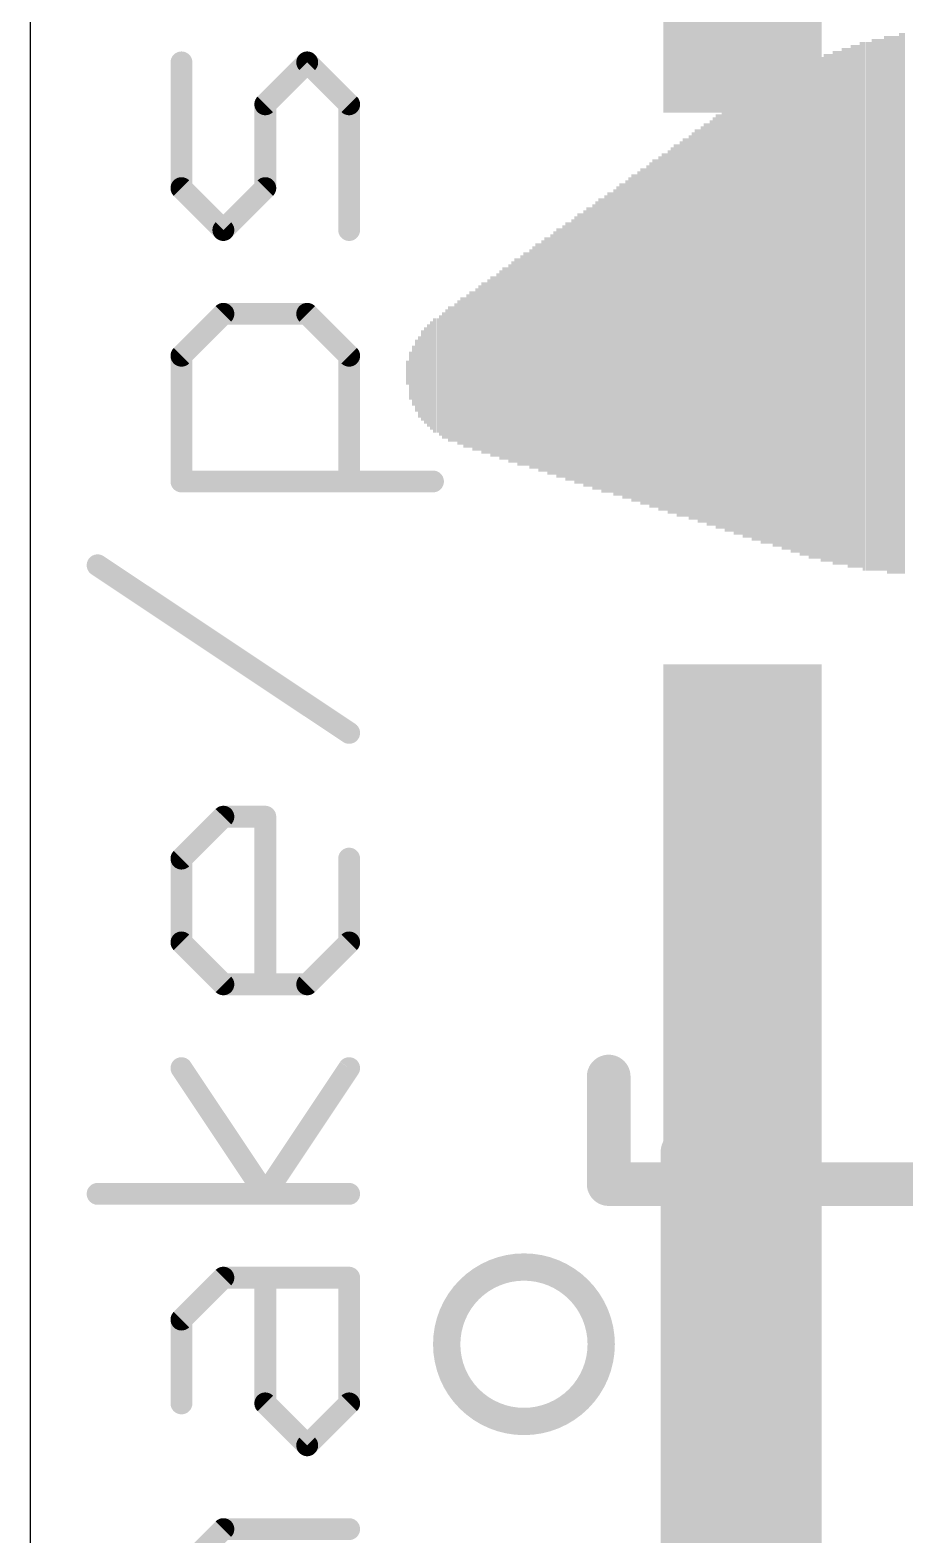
# Model space of a CAD drawing. Extents: x 0 to 68.6, y 0 to 53.3.
# Drawn here: x 0 to 4.07, y 32.34 to 39.34 of the extents above; entities that cross this region are included whole.
import ezdxf

# ---------------------------------------------------------------- set-up
doc = ezdxf.new("R2010")
doc.units = 0
for name, color, linetype in [('1', 12, 'CONTINUOUS'), ('20', 53, 'CONTINUOUS'), ('21', 40, 'CONTINUOUS'), ('22', 6, 'CONTINUOUS'), ('29', 253, 'CONTINUOUS')]:
    doc.layers.add(name, color=color, linetype=linetype)

# ---------------------------------------------------------------- blocks, each defined once
blk = doc.blocks.new('RECT')
blk.add_solid([(-0.5, -0.5), (0.5, -0.5), (-0.5, 0.5), (0.5, 0.5)])

msp = doc.modelspace()

# ---------------------------------------------------------------- linework, layer by layer
at = {"layer": '1', "const_width": 0.254}
for points in [[(3.3121, 34.1173), (3.0581, 34.1173)], [(3.0581, 34.1173), (3.0581, 27.8943)]]:
    msp.add_lwpolyline(points, dxfattribs=at)
at = {"layer": '1', "const_width": 0.127}
for points in [[(3.0581, 34.1808, 1), (3.0581, 34.0538)], [(3.1216, 34.1173, 1), (2.9946, 34.1173)], [(3.3121, 34.0538, 1), (3.3121, 34.1808)]]:
    msp.add_lwpolyline(points, format="xyb", dxfattribs=at)
at = {"layer": '20'}
msp.add_line((0, 53.34), (0, 0), dxfattribs=at)
at = {"layer": '21'}
for points, const_width in [([(0.7037, 38.6053), (0.7037, 39.19)], 0.1016), ([(1.2884, 39.19), (1.0935, 38.9951)], 0.1016), ([(1.4833, 38.9951), (1.2884, 39.19)], 0.1016), ([(1.0935, 38.9951), (1.0935, 38.6053)], 0.1016), ([(1.4833, 38.4104), (1.4833, 38.9951)], 0.1016), ([(0.8986, 38.4104), (0.7037, 38.6053)], 0.1016), ([(1.0935, 38.6053), (0.8986, 38.4104)], 0.1016), ([(0.7037, 37.8257), (0.8986, 38.0206)], 0.1016), ([(0.8986, 38.0206), (1.2884, 38.0206)], 0.1016), ([(1.2884, 38.0206), (1.4833, 37.8257)], 0.1016), ([(0.7037, 37.241), (0.7037, 37.8257)], 0.1016), ([(1.4833, 37.8257), (1.4833, 37.241)], 0.1016), ([(1.8731, 37.241), (0.7037, 37.241)], 0.1016), ([(1.4833, 36.0716), (0.3139, 36.8512)], 0.1016), ([(0.7037, 35.4869), (0.8986, 35.6818)], 0.1016), ([(0.8986, 35.6818), (1.0935, 35.6818)], 0.1016), ([(1.0935, 35.6818), (1.0935, 34.9022)], 0.1016), ([(0.7037, 35.0971), (0.7037, 35.4869)], 0.1016), ([(1.4833, 35.4869), (1.4833, 35.0971)], 0.1016), ([(0.8986, 34.9022), (0.7037, 35.0971)], 0.1016), ([(1.4833, 35.0971), (1.2884, 34.9022)], 0.1016), ([(1.2884, 34.9022), (0.8986, 34.9022)], 0.1016), ([(2.6901, 33.9733), (2.6901, 34.4733)], 0.2032), ([(1.0935, 33.9277), (0.7037, 34.5124)], 0.1016), ([(1.4833, 34.5124), (1.0935, 33.9277)], 0.1016), ([(11.5541, 33.9733), (2.6901, 33.9733)], 0.2032), ([(1.4833, 33.9277), (0.3139, 33.9277)], 0.1016), ([(0.7037, 33.343), (0.8986, 33.5379)], 0.1016), ([(0.8986, 33.5379), (1.4833, 33.5379)], 0.1016), ([(1.0935, 32.9532), (1.0935, 33.5379)], 0.1016), ([(1.4833, 33.5379), (1.4833, 32.9532)], 0.1016), ([(0.7037, 32.9532), (0.7037, 33.343)], 0.1016), ([(1.2884, 32.7583), (1.0935, 32.9532)], 0.1016), ([(1.4833, 32.9532), (1.2884, 32.7583)], 0.1016), ([(0.7037, 32.1736), (0.8986, 32.3685)], 0.1016), ([(0.8986, 32.3685), (1.4833, 32.3685)], 0.1016)]:
    msp.add_lwpolyline(points, dxfattribs=dict(at, const_width=const_width))
for points, const_width in [([(0.7291, 39.19, 1), (0.6783, 39.19)], 0.0508), ([(1.3064, 39.208, 1), (1.2704, 39.172)], 0.0508), ([(1.3064, 39.172, 1), (1.2704, 39.208)], 0.0508), ([(1.0755, 39.0131, 1), (1.1115, 38.9771)], 0.0508), ([(1.1189, 38.9951, 1), (1.0681, 38.9951)], 0.0508), ([(1.5087, 38.9951, 1), (1.4579, 38.9951)], 0.0508), ([(1.4653, 38.9771, 1), (1.5013, 39.0131)], 0.0508), ([(0.7217, 38.6233, 1), (0.6857, 38.5873)], 0.0508), ([(1.1115, 38.5873, 1), (1.0755, 38.6233)], 0.0508), ([(0.6783, 38.6053, 1), (0.7291, 38.6053)], 0.0508), ([(1.0681, 38.6053, 1), (1.1189, 38.6053)], 0.0508), ([(0.8806, 38.4284, 1), (0.9166, 38.3924)], 0.0508), ([(0.8806, 38.3924, 1), (0.9166, 38.4284)], 0.0508), ([(1.4579, 38.4104, 1), (1.5087, 38.4104)], 0.0508), ([(0.8986, 38.046, 1), (0.8986, 37.9952)], 0.0508), ([(0.9166, 38.0026, 1), (0.8806, 38.0386)], 0.0508), ([(1.3064, 38.0386, 1), (1.2704, 38.0026)], 0.0508), ([(1.2884, 37.9952, 1), (1.2884, 38.046)], 0.0508), ([(0.6857, 37.8437, 1), (0.7217, 37.8077)], 0.0508), ([(0.7291, 37.8257, 1), (0.6783, 37.8257)], 0.0508), ([(1.5087, 37.8257, 1), (1.4579, 37.8257)], 0.0508), ([(1.4653, 37.8077, 1), (1.5013, 37.8437)], 0.0508), ([(0.7037, 37.2664, 1), (0.7037, 37.2156)], 0.0508), ([(0.6783, 37.241, 1), (0.7291, 37.241)], 0.0508), ([(1.4579, 37.241, 1), (1.5087, 37.241)], 0.0508), ([(1.8731, 37.2156, 1), (1.8731, 37.2664)], 0.0508), ([(0.328, 36.8723, 1), (0.2998, 36.8301)], 0.0508), ([(1.4692, 36.0505, 1), (1.4974, 36.0927)], 0.0508), ([(0.8986, 35.7072, 1), (0.8986, 35.6564)], 0.0508), ([(0.9166, 35.6639, 1), (0.8806, 35.6998)], 0.0508), ([(1.1189, 35.6818, 1), (1.0681, 35.6818)], 0.0508), ([(1.0935, 35.6564, 1), (1.0935, 35.7072)], 0.0508), ([(0.7291, 35.4869, 1), (0.6783, 35.4869)], 0.0508), ([(0.6857, 35.5049, 1), (0.7217, 35.469)], 0.0508), ([(1.5087, 35.4869, 1), (1.4579, 35.4869)], 0.0508), ([(0.7217, 35.1151, 1), (0.6857, 35.0792)], 0.0508), ([(1.5013, 35.0792, 1), (1.4653, 35.1151)], 0.0508), ([(0.6783, 35.0971, 1), (0.7291, 35.0971)], 0.0508), ([(1.4579, 35.0971, 1), (1.5087, 35.0971)], 0.0508), ([(0.8986, 34.9276, 1), (0.8986, 34.8768)], 0.0508), ([(0.8806, 34.8843, 1), (0.9166, 34.9202)], 0.0508), ([(1.0681, 34.9022, 1), (1.1189, 34.9022)], 0.0508), ([(1.2704, 34.9202, 1), (1.3064, 34.8843)], 0.0508), ([(1.2884, 34.8768, 1), (1.2884, 34.9276)], 0.0508), ([(2.7409, 34.4733, 1), (2.6393, 34.4733)], 0.1016), ([(0.7248, 34.5265, 1), (0.6826, 34.4983)], 0.0508), ([(1.5044, 34.4983, 1), (1.4622, 34.5265)], 0.0508), ([(2.6901, 34.0241, 1), (2.6901, 33.9225)], 0.1016), ([(2.6393, 33.9733, 1), (2.7409, 33.9733)], 0.1016), ([(0.3139, 33.9531, 1), (0.3139, 33.9023)], 0.0508), ([(1.0724, 33.9418, 1), (1.1146, 33.9136)], 0.0508), ([(1.0724, 33.9136, 1), (1.1146, 33.9418)], 0.0508), ([(1.4833, 33.9023, 1), (1.4833, 33.9531)], 0.0508), ([(2.2961, 32.8691, 1), (2.2961, 33.5875, 1), (2.2961, 32.8691)], 0.127), ([(0.8986, 33.5633, 1), (0.8986, 33.5125)], 0.0508), ([(0.9166, 33.52, 1), (0.8806, 33.5559)], 0.0508), ([(1.1189, 33.5379, 1), (1.0681, 33.5379)], 0.0508), ([(1.5087, 33.5379, 1), (1.4579, 33.5379)], 0.0508), ([(1.4833, 33.5125, 1), (1.4833, 33.5633)], 0.0508), ([(0.7291, 33.343, 1), (0.6783, 33.343)], 0.0508), ([(0.6857, 33.361, 1), (0.7217, 33.3251)], 0.0508), ([(0.6783, 32.9532, 1), (0.7291, 32.9532)], 0.0508), ([(1.1115, 32.9712, 1), (1.0755, 32.9353)], 0.0508), ([(1.0681, 32.9532, 1), (1.1189, 32.9532)], 0.0508), ([(1.4579, 32.9532, 1), (1.5087, 32.9532)], 0.0508), ([(1.5013, 32.9353, 1), (1.4653, 32.9712)], 0.0508), ([(1.2704, 32.7763, 1), (1.3064, 32.7404)], 0.0508), ([(1.2704, 32.7404, 1), (1.3064, 32.7763)], 0.0508), ([(0.8986, 32.3939, 1), (0.8986, 32.3431)], 0.0508), ([(0.9166, 32.3506, 1), (0.8806, 32.3865)], 0.0508), ([(1.4833, 32.3431, 1), (1.4833, 32.3939)], 0.0508)]:
    msp.add_lwpolyline(points, format="xyb", dxfattribs=dict(at, const_width=const_width))

# ---------------------------------------------------------------- block references
at = {"layer": '1', "xscale": 4.445, "yscale": 0.635}
for p, rotation in [((3.3121, 41.2293), 90), ((3.3121, 34.1173), 270)]:
    msp.add_blockref('RECT', p, dxfattribs=dict(at, rotation=rotation))
at = {"layer": '21', "xscale": 0.4902, "yscale": 1.5199}
msp.add_blockref('RECT', (3.3121, 33.1133), dxfattribs=at)
at = {"layer": '22', "rotation": 270}
for p, xscale, yscale in [((3.8227, 38.0549), 2.4308, 0.014), ((3.8367, 38.0549), 2.4308, 0.014), ((3.8507, 38.0549), 2.4308, 0.0139), ((3.8646, 38.0619), 2.4448, 0.014), ((3.8786, 38.055), 2.4587, 0.014), ((3.8926, 38.055), 2.4587, 0.0139), ((3.9065, 38.055), 2.4587, 0.014), ((3.9205, 38.0619), 2.4726, 0.014), ((3.9345, 38.0619), 2.4726, 0.0139), ((3.9484, 38.0619), 2.4726, 0.014), ((3.9624, 38.0619), 2.4726, 0.014), ((3.9764, 38.0689), 2.4866, 0.014), ((3.9904, 38.0619), 2.5006, 0.0139), ((4.0043, 38.0619), 2.5006, 0.014), ((4.0183, 38.0619), 2.5006, 0.014), ((4.0323, 38.0619), 2.5006, 0.0139), ((4.0462, 38.0689), 2.5146, 0.014), ((4.0602, 38.0689), 2.5146, 0.014), ((3.6271, 38.041), 2.3191, 0.014), ((3.6411, 38.041), 2.3191, 0.014), ((3.6551, 38.041), 2.3191, 0.0139), ((3.669, 38.0479), 2.333, 0.014), ((3.683, 38.041), 2.3469, 0.014), ((3.697, 38.048), 2.3609, 0.014), ((3.7109, 38.048), 2.3609, 0.0139), ((3.7249, 38.048), 2.3609, 0.014), ((3.7389, 38.048), 2.3889, 0.014), ((3.7529, 38.048), 2.3889, 0.0139), ((3.7668, 38.048), 2.3889, 0.014), ((3.7808, 38.0549), 2.4028, 0.014), ((3.7948, 38.0549), 2.4028, 0.0139), ((3.8087, 38.0479), 2.4168, 0.014), ((3.4874, 38.034), 2.1933, 0.014), ((3.5014, 38.0269), 2.2073, 0.014), ((3.5154, 38.034), 2.2213, 0.0139), ((3.5293, 38.034), 2.2213, 0.014), ((3.5433, 38.034), 2.2491, 0.014), ((3.5573, 38.034), 2.2491, 0.014), ((3.5713, 38.041), 2.2631, 0.0139), ((3.5852, 38.034), 2.2771, 0.014), ((3.5992, 38.041), 2.2911, 0.014), ((3.6132, 38.041), 2.2911, 0.0139), ((3.3617, 38.013), 2.0955, 0.014), ((3.3757, 38.013), 2.0955, 0.0139), ((3.3896, 38.02), 2.1094, 0.014), ((3.4036, 38.02), 2.1374, 0.014), ((3.4176, 38.02), 2.1374, 0.014), ((3.4316, 38.027), 2.1514, 0.0139), ((3.4455, 38.027), 2.1514, 0.014), ((3.4595, 38.0269), 2.1793, 0.014), ((3.4735, 38.0269), 2.1793, 0.0139), ((3.2499, 37.9991), 1.9837, 0.014), ((3.2639, 37.9991), 1.9837, 0.014), ((3.2779, 37.9991), 2.0117, 0.014), ((3.2919, 38.006), 2.0256, 0.0139), ((3.3058, 38.006), 2.0256, 0.014), ((3.3198, 38.006), 2.0536, 0.014), ((3.3338, 38.013), 2.0676, 0.0139), ((3.3477, 38.013), 2.0676, 0.014), ((3.1661, 37.9781), 1.886, 0.014), ((3.1801, 37.9851), 1.8999, 0.014), ((3.1941, 37.9851), 1.9279, 0.0139), ((3.208, 37.9851), 1.9279, 0.014), ((3.222, 37.992), 1.9419, 0.014), ((3.236, 37.992), 1.9697, 0.0139), ((3.0683, 37.9571), 1.7882, 0.014), ((3.0823, 37.9641), 1.8022, 0.014), ((3.0962, 37.9711), 1.8161, 0.0139), ((3.1102, 37.9641), 1.83, 0.014), ((3.1242, 37.9711), 1.844, 0.014), ((3.1382, 37.9781), 1.858, 0.014), ((3.1522, 37.9711), 1.872, 0.0139), ((2.9705, 37.9362), 1.6904, 0.014), ((2.9845, 37.9432), 1.7043, 0.014), ((2.9985, 37.9502), 1.7183, 0.014), ((3.0125, 37.9432), 1.7323, 0.0139), ((3.0264, 37.9502), 1.7463, 0.014), ((3.0404, 37.9571), 1.7602, 0.014), ((3.0544, 37.9571), 1.7602, 0.0139), ((2.8728, 37.9222), 1.5786, 0.0139), ((2.8867, 37.9222), 1.6066, 0.014), ((2.9007, 37.9291), 1.6205, 0.014), ((2.9146, 37.9291), 1.6205, 0.0139), ((2.9286, 37.9292), 1.6484, 0.014), ((2.9426, 37.9362), 1.6624, 0.014), ((2.9566, 37.9362), 1.6624, 0.0139), ((2.775, 37.9013), 1.4809, 0.0139), ((2.7889, 37.9082), 1.4948, 0.014), ((2.8029, 37.9083), 1.5227, 0.014), ((2.8169, 37.9083), 1.5227, 0.0139), ((2.8308, 37.9153), 1.5367, 0.014), ((2.8448, 37.9152), 1.5646, 0.014), ((2.8588, 37.9152), 1.5646, 0.014), ((2.6772, 37.8803), 1.383, 0.0139), ((2.6911, 37.8873), 1.397, 0.014), ((2.7051, 37.8873), 1.397, 0.014), ((2.7191, 37.8873), 1.4249, 0.014), ((2.733, 37.8942), 1.4389, 0.0139), ((2.747, 37.9013), 1.4529, 0.014), ((2.761, 37.8942), 1.4669, 0.014), ((2.5794, 37.8593), 1.2853, 0.014), ((2.5934, 37.8663), 1.2992, 0.0139), ((2.6073, 37.8663), 1.2992, 0.014), ((2.6213, 37.8663), 1.3272, 0.014), ((2.6353, 37.8733), 1.3412, 0.0139), ((2.6492, 37.8803), 1.3551, 0.014), ((2.6632, 37.8733), 1.369, 0.014), ((2.4816, 37.8454), 1.1735, 0.014), ((2.4956, 37.8454), 1.2014, 0.0139), ((2.5095, 37.8454), 1.2014, 0.014), ((2.5235, 37.8524), 1.2153, 0.014), ((2.5375, 37.8524), 1.2433, 0.0139), ((2.5514, 37.8593), 1.2573, 0.014), ((2.5654, 37.8593), 1.2573, 0.014), ((2.3838, 37.8244), 1.0757, 0.014), ((2.3978, 37.8314), 1.0896, 0.0139), ((2.4117, 37.8244), 1.1036, 0.014), ((2.4257, 37.8314), 1.1176, 0.014), ((2.4397, 37.8384), 1.1316, 0.014), ((2.4537, 37.8383), 1.1595, 0.0139), ((2.4676, 37.8383), 1.1595, 0.014), ((2.286, 37.8035), 0.9779, 0.014), ((2.3, 37.8105), 0.9919, 0.014), ((2.314, 37.8105), 0.9919, 0.0139), ((2.3279, 37.8104), 1.0198, 0.014), ((2.3419, 37.8174), 1.0338, 0.014), ((2.3559, 37.8244), 1.0478, 0.0139), ((2.3698, 37.8175), 1.0617, 0.014), ((2.1882, 37.7825), 0.8802, 0.014), ((2.2022, 37.7895), 0.8941, 0.014), ((2.2162, 37.7895), 0.8941, 0.0139), ((2.2301, 37.7895), 0.922, 0.014), ((2.2441, 37.7965), 0.936, 0.014), ((2.258, 37.8035), 0.9499, 0.0139), ((2.272, 37.7965), 0.9639, 0.014), ((2.0904, 37.7686), 0.7683, 0.014), ((2.1044, 37.7686), 0.7963, 0.014), ((2.1183, 37.7686), 0.7963, 0.0139), ((2.1323, 37.7755), 0.8102, 0.014), ((2.1463, 37.7755), 0.8382, 0.014), ((2.1603, 37.7755), 0.8382, 0.014), ((2.1743, 37.7825), 0.8522, 0.0139), ((1.9926, 37.7476), 0.6706, 0.014), ((2.0066, 37.7546), 0.6845, 0.014), ((2.0206, 37.7476), 0.6985, 0.014), ((2.0346, 37.7546), 0.7125, 0.0139), ((2.0485, 37.7615), 0.7265, 0.014), ((2.0625, 37.7546), 0.7404, 0.014), ((2.0764, 37.7615), 0.7543, 0.0139), ((1.9088, 37.7336), 0.5588, 0.014), ((1.9228, 37.7336), 0.5868, 0.014), ((1.9368, 37.7405), 0.6007, 0.0139), ((1.9507, 37.7406), 0.6286, 0.014), ((1.9647, 37.7406), 0.6286, 0.014), ((1.9787, 37.7476), 0.6426, 0.0139), ((1.825, 37.7337), 0.4191, 0.014), ((1.839, 37.7336), 0.447, 0.0139), ((1.8529, 37.7336), 0.475, 0.014), ((1.8669, 37.7336), 0.503, 0.014), ((1.8809, 37.7336), 0.5308, 0.014), ((1.8949, 37.7336), 0.5308, 0.0139), ((1.7831, 37.7336), 0.2794, 0.014), ((1.7971, 37.7336), 0.3352, 0.0139), ((1.811, 37.7266), 0.3772, 0.014), ((1.7551, 37.7476), 0.1118, 0.0139), ((1.7691, 37.7336), 0.2236, 0.014)]:
    msp.add_blockref('RECT', p, dxfattribs=dict(at, xscale=xscale, yscale=yscale))
at = {"layer": '29', "xscale": 4.5466, "yscale": 0.7366}
for p, rotation in [((3.3121, 41.2293), 90), ((3.3121, 34.1173), 270)]:
    msp.add_blockref('RECT', p, dxfattribs=dict(at, rotation=rotation))

doc.saveas('drawing.dxf')
